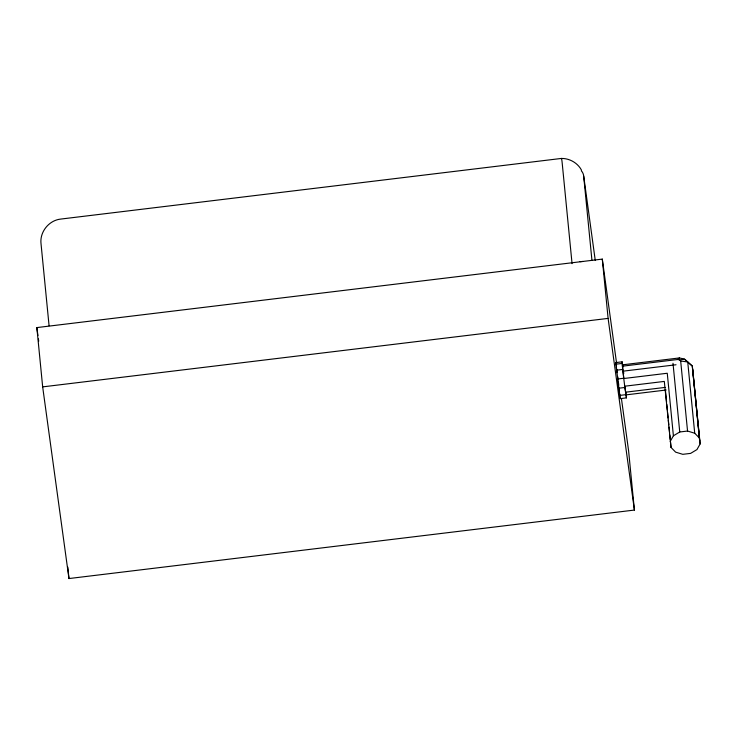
<?xml version="1.0" encoding="UTF-8"?>
<svg xmlns="http://www.w3.org/2000/svg" width="737" height="737" viewBox="0 0 737 737"><rect width="100%" height="100%" fill="white"/><g stroke="black" fill="none" stroke-linecap="round" stroke-linejoin="round"><path stroke-width="1.11" d="M670.2 441.454L673.397 435.797L679.744 431.983L687.547 431.044L694.715 433.218L699.33 437.925L700.15 443.914L696.962 449.57L690.615 453.384L682.803 454.324L675.636 452.149L671.02 447.442L664.313 381.416L624.773 386.206L626.063 394.875L666.165 390.011M673.397 435.797L667.261 373.254L623.815 378.514L622.489 366.178L677.644 359.499L679.44 357.933L684.562 359.168L692.283 366.04L700.15 443.914M677.644 359.499L679.514 359.951L684.562 359.168L692.283 366.04L699.33 437.925M621.438 398.606L628.597 450.777L634.41 510.068L68.965 578.554L42.663 386.879L36.85 327.587L602.295 259.102L616.611 363.442M42.663 386.879L608.108 318.393L602.295 259.102M619.614 394.452L615.81 362.595L622.12 361.83L622.958 367.1M615.828 364.207L622.139 363.442L622.12 361.83M622.489 366.178L622.479 364.833L679.44 357.933M616.418 370.214L622.728 369.449L622.139 363.442M622.986 371.181L676.041 364.76M622.728 369.449L623.732 378.247L617.422 379.011L620.112 398.643L626.422 397.879L626.21 394.258M618.573 388.242L624.875 387.478L626.422 397.879M625.593 392.195L665.133 387.404M619.55 395.428L625.86 394.663M579.936 261.653L582.893 261.451M679.514 359.951L680.675 360.983L687.732 361.996L694.715 433.218M581.392 169.934C577.476 162.813 569.471 158.28 561.354 158.446L60.609 219.092C48.826 220.391 39.54 232.063 41.042 243.855L49.075 325.763M622.479 364.833L622.783 366.621M615.81 362.595L616.372 365.81M623.493 371.503L623.76 373.502M616.933 369.91L617.21 371.964M616.887 370.352L617.191 372.553M608.108 318.393L634.41 510.068M581.3 170.744A22.313 14.169 -15.1 0 1 583.695 176.06L595.247 260.345M36.85 327.587L37.937 335.528M38.407 338.928L38.72 341.194M623.732 378.247L624.875 387.478M617.744 376.782L618.002 378.809M618.509 382.973L618.767 385.221M619.255 388.814L619.504 391.015M692.688 369.034L699.735 440.919M680.675 360.983L687.547 431.044M673.001 363.267L679.744 431.983M665.364 389.67L666.58 402.126M666.801 404.392L667.363 410.058M667.584 412.324L668.137 417.99M668.358 420.256L668.8 424.788M669.021 427.055L669.583 432.711M669.804 434.977L670.246 439.51M670.467 441.776L671.02 447.442M619.799 394.019L620.112 398.643M619.144 388.602L619.421 391.375M616.777 372.627L616.307 366.777M583.676 176.06L591.931 260.244M572.059 263.643L562.239 163.531A22.313 0.977 87.4 0 0 561.262 158.63M67.841 567.158L68.965 578.554"/></g></svg>
